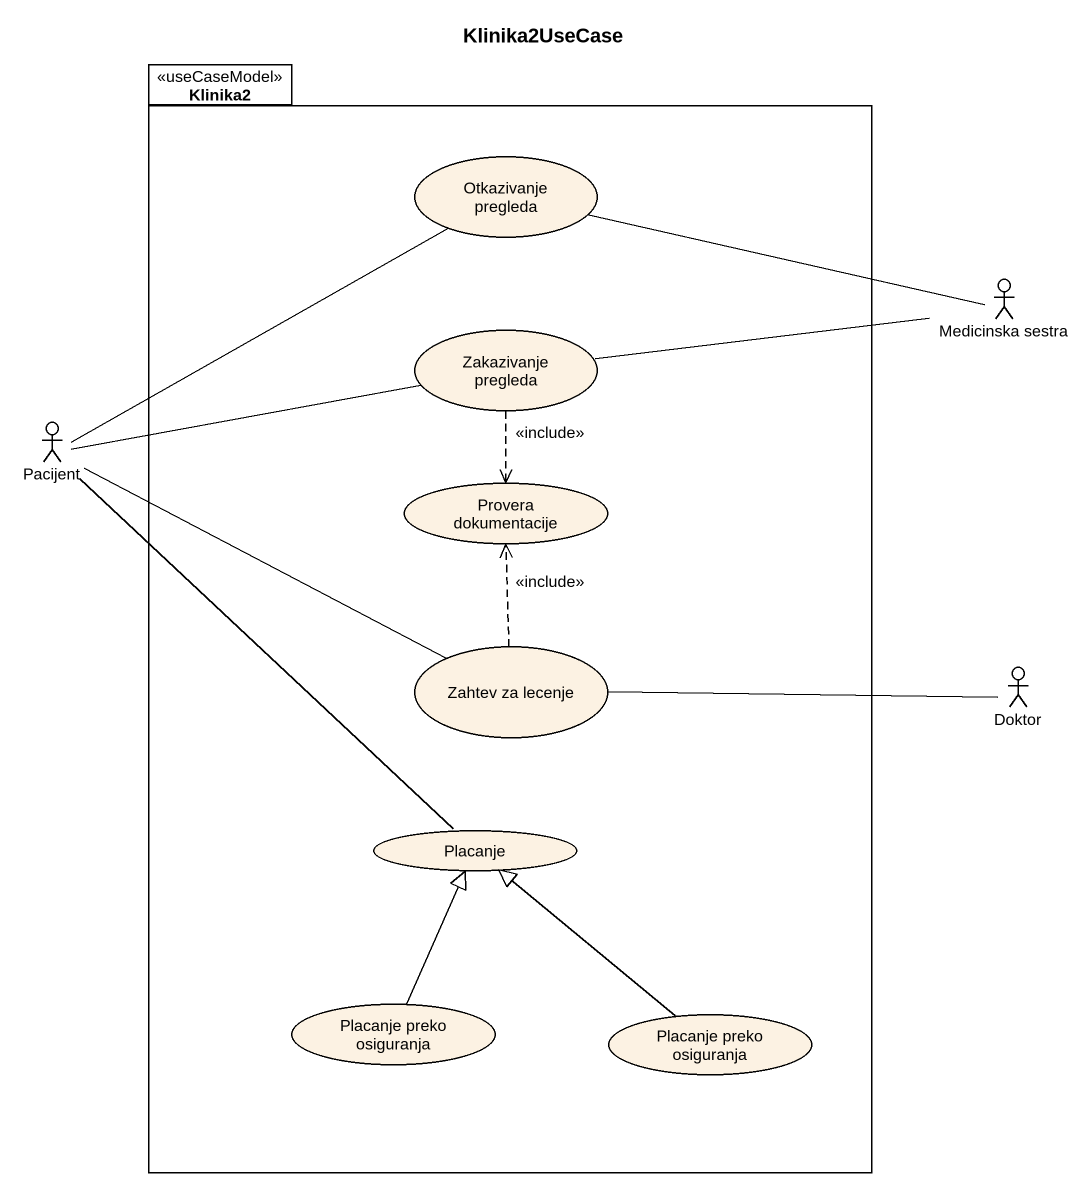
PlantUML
@startuml
title Klinika2UseCase
package Klinika2 <<useCaseModel>> {
  usecase "Otkazivanje pregleda" as Otkazivanje_pregleda
  usecase "Zakazivanje pregleda" as Zakazivanje_pregleda
  usecase "Provera dokumentacije" as Provera_dokumentacije
  usecase "Zahtev za lecenje" as Zahtev_za_lecenje
  usecase Placanje
  usecase "Placanje preko osiguranja" as Placanje_preko_osiguranja
  usecase "Placanje preko osiguranja" as Placanje_preko_osiguranja_2
}
actor "Medicinska sestra" as Medicinska_sestra
actor Pacijent
actor Doktor
Medicinska_sestra -left- Otkazivanje_pregleda
Medicinska_sestra -left- Zakazivanje_pregleda
Zakazivanje_pregleda ..> Provera_dokumentacije : <<include>>
Pacijent -right- Otkazivanje_pregleda
Pacijent -right- Zakazivanje_pregleda
Pacijent -right- Zahtev_za_lecenje
Pacijent -- Placanje
Zahtev_za_lecenje .up.> Provera_dokumentacije : <<include>>
Doktor -left- Zahtev_za_lecenje
Placanje_preko_osiguranja -up-|> Placanje
Placanje_preko_osiguranja_2 -up-|> Placanje
@enduml
